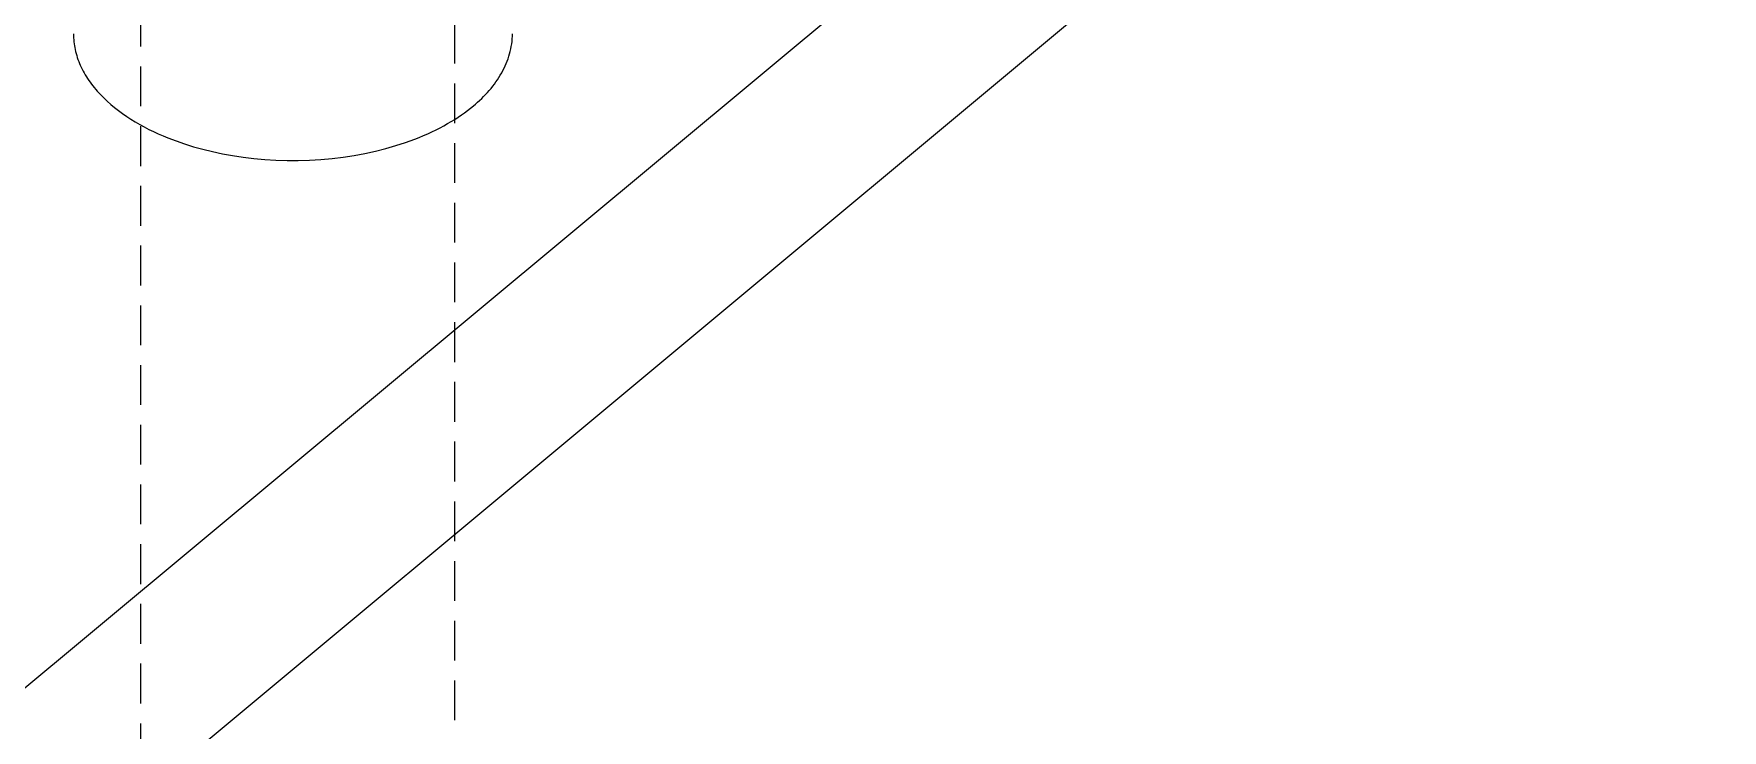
# Model space of a CAD drawing. Header units: millimetres. Extents: x -427 to 4679, y -324 to 2971.
# Drawn here: x 4322.7 to 4376.5, y 881.1 to 903.4 of the extents above; entities that cross this region are included whole.
import ezdxf

# ---------------------------------------------------------------- set-up
doc = ezdxf.new("R2010")
doc.units = ezdxf.units.MM
doc.linetypes.add('HIDDEN', pattern=[1.905, 1.27, -0.635])
doc.layers.add('ZANO_R', color=7, linetype='Continuous', lineweight=0)
doc.layers.add('ZANO_R_przerywana', color=7, linetype='HIDDEN', lineweight=0)

msp = doc.modelspace()

# ---------------------------------------------------------------- linework, layer by layer
at = {"layer": 'ZANO_R'}
for p, q in [((4321.769, 881.952), (4566.635, 1086.027)), ((4566.635, 1079.495), (4321.769, 875.42))]:
    msp.add_line(p, q, dxfattribs=at)
at = {"layer": 'ZANO_R_przerywana'}
for p, q in [((4336.107, 909.389), (4336.107, 811.502)), ((4326.107, 811.502), (4326.107, 906.968)), ((4323.954, 903.352), (4323.955, 903.289)), ((4323.955, 903.289), (4323.957, 903.226)), ((4323.957, 903.226), (4323.962, 903.162)), ((4323.962, 903.162), (4323.968, 903.099)), ((4323.968, 903.099), (4323.975, 903.036)), ((4323.975, 903.036), (4323.985, 902.972)), ((4337.919, 902.949), (4337.931, 903.029)), ((4337.931, 903.029), (4337.941, 903.109)), ((4337.941, 903.109), (4337.948, 903.19)), ((4337.948, 903.19), (4337.952, 903.271)), ((4337.952, 903.271), (4337.954, 903.352)), ((4323.985, 902.972), (4323.996, 902.909)), ((4323.996, 902.909), (4324.009, 902.846)), ((4324.009, 902.846), (4324.024, 902.783)), ((4324.024, 902.783), (4324.04, 902.72)), ((4324.04, 902.72), (4324.058, 902.657)), ((4324.058, 902.657), (4324.078, 902.594)), ((4324.078, 902.594), (4324.099, 902.532)), ((4324.099, 902.532), (4324.123, 902.47)), ((4324.123, 902.47), (4324.148, 902.408)), ((4337.757, 902.401), (4337.788, 902.478)), ((4337.788, 902.478), (4337.816, 902.555)), ((4337.816, 902.555), (4337.842, 902.633)), ((4337.842, 902.633), (4337.865, 902.711)), ((4337.865, 902.711), (4337.886, 902.79)), ((4337.886, 902.79), (4337.904, 902.869)), ((4337.904, 902.869), (4337.919, 902.949)), ((4324.148, 902.408), (4324.174, 902.346)), ((4324.174, 902.346), (4324.202, 902.285)), ((4324.202, 902.285), (4324.232, 902.223)), ((4324.232, 902.223), (4324.264, 902.163)), ((4324.264, 902.163), (4324.297, 902.102)), ((4324.297, 902.102), (4324.332, 902.042)), ((4324.332, 902.042), (4324.368, 901.982)), ((4324.368, 901.982), (4324.406, 901.923)), ((4337.477, 901.887), (4337.524, 901.958)), ((4337.524, 901.958), (4337.568, 902.03)), ((4337.568, 902.03), (4337.611, 902.102)), ((4337.611, 902.102), (4337.651, 902.176)), ((4337.651, 902.176), (4337.689, 902.25)), ((4337.689, 902.25), (4337.724, 902.326)), ((4337.724, 902.326), (4337.757, 902.401)), ((4324.406, 901.923), (4324.446, 901.864)), ((4324.446, 901.864), (4324.486, 901.806)), ((4324.486, 901.806), (4324.529, 901.748)), ((4324.529, 901.748), (4324.573, 901.69)), ((4324.573, 901.69), (4324.618, 901.634)), ((4324.618, 901.634), (4324.665, 901.577)), ((4324.665, 901.577), (4324.713, 901.521)), ((4324.713, 901.521), (4324.763, 901.466)), ((4324.763, 901.466), (4324.814, 901.411)), ((4324.814, 901.411), (4324.866, 901.357)), ((4337.036, 901.352), (4337.097, 901.415)), ((4337.097, 901.415), (4337.157, 901.479)), ((4337.157, 901.479), (4337.215, 901.545)), ((4337.215, 901.545), (4337.271, 901.611)), ((4337.271, 901.611), (4337.325, 901.679)), ((4337.325, 901.679), (4337.378, 901.747)), ((4337.378, 901.747), (4337.429, 901.816)), ((4337.429, 901.816), (4337.477, 901.887)), ((4324.866, 901.357), (4324.92, 901.304)), ((4324.92, 901.304), (4325.031, 901.198)), ((4325.031, 901.198), (4325.146, 901.096)), ((4325.146, 901.096), (4325.267, 900.996)), ((4325.267, 900.996), (4325.391, 900.899)), ((4325.391, 900.899), (4325.52, 900.805)), ((4336.427, 900.833), (4336.525, 900.905)), ((4336.525, 900.905), (4336.618, 900.978)), ((4336.618, 900.978), (4336.708, 901.051)), ((4336.708, 901.051), (4336.776, 901.109)), ((4336.776, 901.109), (4336.843, 901.168)), ((4336.843, 901.168), (4336.909, 901.228)), ((4336.909, 901.228), (4336.973, 901.289)), ((4336.973, 901.289), (4337.036, 901.352)), ((4325.52, 900.805), (4325.652, 900.713)), ((4325.652, 900.713), (4325.788, 900.625)), ((4325.788, 900.625), (4325.927, 900.54)), ((4325.927, 900.54), (4326.069, 900.458)), ((4326.069, 900.458), (4326.213, 900.379)), ((4326.213, 900.379), (4326.36, 900.303)), ((4335.519, 900.288), (4335.645, 900.353)), ((4335.645, 900.353), (4335.767, 900.418)), ((4335.767, 900.418), (4335.887, 900.485)), ((4335.887, 900.485), (4336.002, 900.552)), ((4336.002, 900.552), (4336.114, 900.621)), ((4336.114, 900.621), (4336.222, 900.691)), ((4336.222, 900.691), (4336.327, 900.762)), ((4336.327, 900.762), (4336.427, 900.833)), ((4326.36, 900.303), (4326.51, 900.23)), ((4326.51, 900.23), (4326.661, 900.16)), ((4326.661, 900.16), (4326.813, 900.093)), ((4326.813, 900.093), (4326.968, 900.03)), ((4326.968, 900.03), (4327.228, 899.931)), ((4327.228, 899.931), (4327.501, 899.837)), ((4327.501, 899.837), (4327.785, 899.748)), ((4333.916, 899.691), (4334.234, 899.782)), ((4334.234, 899.782), (4334.541, 899.882)), ((4334.541, 899.882), (4334.691, 899.935)), ((4334.691, 899.935), (4334.837, 899.989)), ((4334.837, 899.989), (4334.98, 900.046)), ((4334.98, 900.046), (4335.119, 900.104)), ((4335.119, 900.104), (4335.256, 900.164)), ((4335.256, 900.164), (4335.389, 900.225)), ((4335.389, 900.225), (4335.519, 900.288)), ((4327.785, 899.748), (4328.081, 899.667)), ((4328.081, 899.667), (4328.388, 899.592)), ((4328.388, 899.592), (4328.705, 899.525)), ((4328.705, 899.525), (4329.031, 899.466)), ((4329.031, 899.466), (4329.366, 899.416)), ((4329.366, 899.416), (4329.708, 899.375)), ((4329.708, 899.375), (4330.056, 899.344)), ((4330.056, 899.344), (4330.409, 899.323)), ((4330.409, 899.323), (4330.766, 899.312)), ((4330.766, 899.312), (4331.126, 899.312)), ((4331.126, 899.312), (4331.486, 899.322)), ((4331.486, 899.322), (4331.846, 899.344)), ((4331.846, 899.344), (4332.204, 899.376)), ((4332.204, 899.376), (4332.559, 899.418)), ((4332.559, 899.418), (4332.909, 899.472)), ((4332.909, 899.472), (4333.252, 899.535)), ((4333.252, 899.535), (4333.589, 899.608)), ((4333.589, 899.608), (4333.916, 899.691))]:
    msp.add_line(p, q, dxfattribs=at)

doc.saveas('drawing.dxf')
